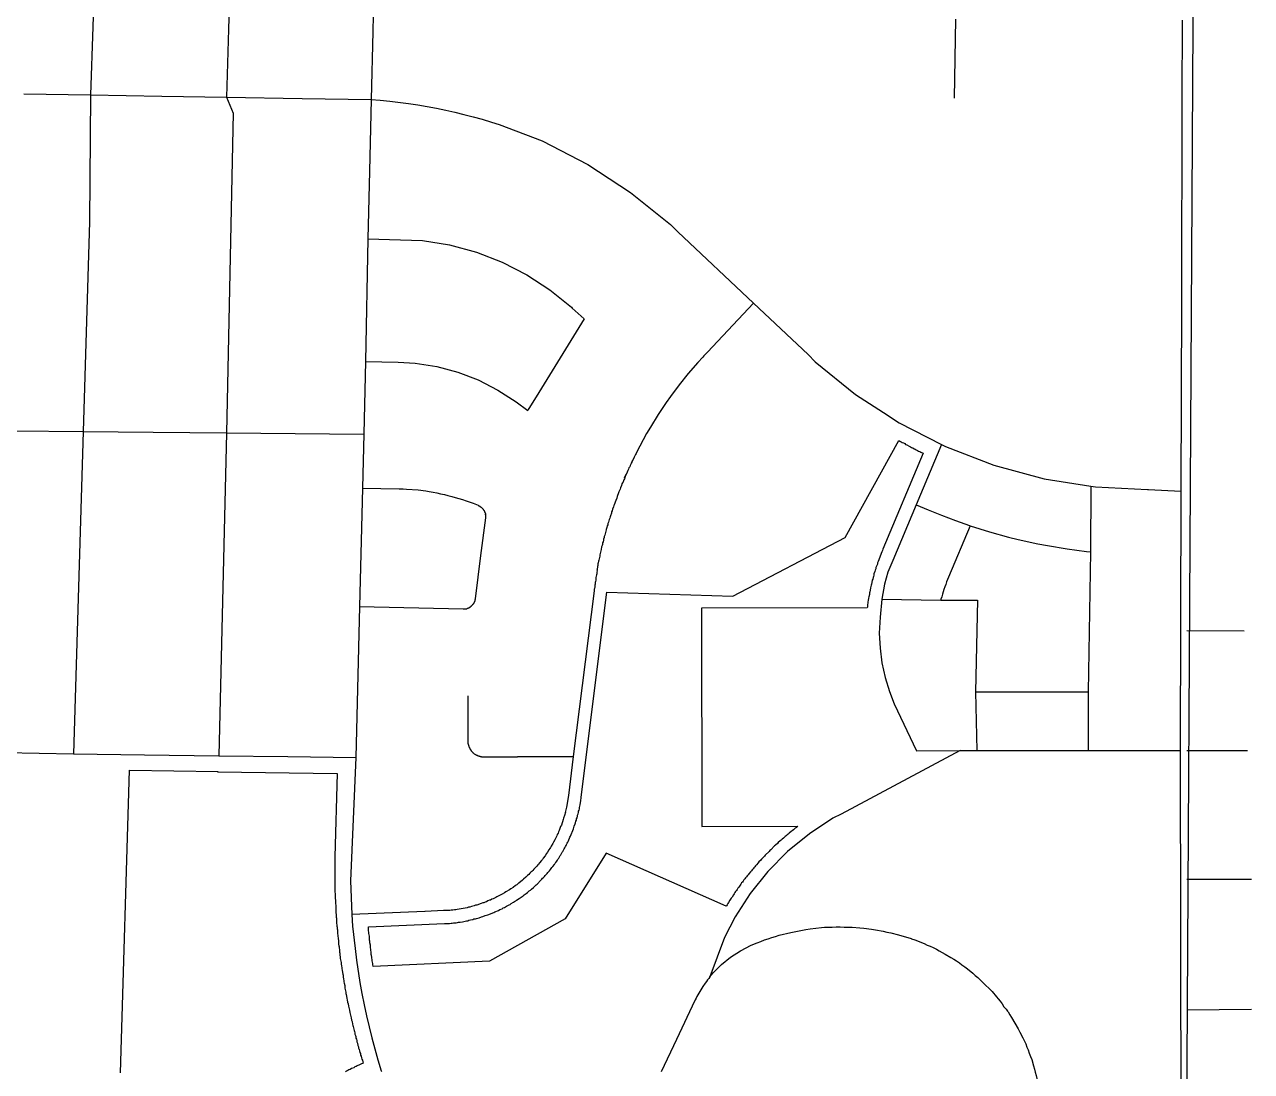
# Model space of a CAD drawing. Extents: x 1 to 394, y 101 to 384.
# Drawn here: x 372.89 to 393.91, y 146.33 to 164.25 of the extents above; entities that cross this region are included whole.
import ezdxf

# ---------------------------------------------------------------- set-up
doc = ezdxf.new("R2010")
doc.units = 0
doc.layers.get('0').update_dxf_attribs({"linetype": 'CONTINUOUS'})

msp = doc.modelspace()

# ---------------------------------------------------------------- linework, layer by layer
at = {"color": 1}
msp.add_lwpolyline([(393.878355, 333.013848), (392.55718, 105.022591)], dxfattribs=at)
at = {"color": 4}
for points in [[(374.152524, 167.304502), (374.054359, 164.210655)], [(376.477006, 167.292224), (376.378841, 164.17382)], [(378.858784, 164.40709), (378.850402, 164.132899)], [(374.054307, 164.210655), (374.017534, 163.048409)], [(376.378788, 164.17382), (376.346101, 163.007488), (377.643338, 162.987059)], [(388.836051, 164.345698), (388.811535, 162.991113)], [(392.719734, 164.329334), (392.715544, 162.970652), (392.707257, 159.533039)], [(378.850601, 164.132899), (378.821896, 162.970652)], [(372.875696, 163.064784), (374.017482, 163.048441), (375.237013, 163.02798)], [(374.017482, 163.048409), (373.997052, 160.871259), (373.890653, 157.282218)], [(375.237013, 163.027949), (376.346049, 163.007519)], [(376.346049, 163.007488), (376.460641, 162.733296), (376.346049, 157.261757)], [(377.643338, 162.987027), (378.821948, 162.970684)], [(378.821948, 162.970652), (378.793347, 161.738842)], [(378.821948, 162.970652), (378.981558, 162.954309), (379.145254, 162.942052), (379.464453, 162.901088), (379.624063, 162.876573), (379.943273, 162.819267), (380.102872, 162.78658), (380.258386, 162.753893), (380.413889, 162.71293), (380.573499, 162.671966), (380.729013, 162.631003), (380.884516, 162.581868), (381.015473, 162.540905)], [(381.015473, 162.540957), (381.756196, 162.258573), (382.53785, 161.85752), (383.27039, 161.378711), (383.953817, 160.826242), (384.076591, 160.703467), (385.37388, 159.483935)], [(378.793305, 161.738842), (378.76879, 160.580693)], [(378.768748, 160.580693), (378.727785, 158.481299)], [(378.768748, 160.580693), (379.329411, 160.568435), (379.70182, 160.552092), (380.168351, 160.478442), (380.626699, 160.355667), (381.068673, 160.183789), (381.490196, 159.966883), (381.887152, 159.709066), (382.255476, 159.410317), (382.267733, 159.398059), (382.472351, 159.213892)], [(385.37388, 159.483935), (384.58814, 158.644995)], [(385.37388, 159.483935), (386.311038, 158.599978), (386.433812, 158.477203), (387.125421, 157.916541), (387.600144, 157.60961)], [(392.707456, 159.533039), (392.695198, 156.263217)], [(382.472372, 159.213829), (381.69891, 157.953376)], [(384.58814, 158.644995), (384.522661, 158.579517), (384.506318, 158.559088), (384.42041, 158.465008), (384.256714, 158.276755), (384.101211, 158.08032), (383.95388, 157.883885), (383.88023, 157.78153), (383.810665, 157.675119), (383.741101, 157.572764), (383.610144, 157.359954), (383.544666, 157.249458), (383.483274, 157.143058), (383.368692, 156.922066)], [(378.727827, 158.481299), (378.699226, 157.241296)], [(378.727827, 158.481299), (379.284393, 158.472918), (379.579045, 158.456575), (379.947359, 158.399268), (380.311586, 158.301103), (380.659438, 158.16605), (380.995012, 157.994172), (381.30604, 157.789555), (381.31023, 157.789555), (381.506665, 157.646319)], [(381.69891, 157.953376), (381.506561, 157.646445)], [(387.600144, 157.60961), (387.87024, 157.429549), (388.594598, 157.061236)], [(372.707915, 157.294496), (373.890611, 157.282239)], [(373.890611, 157.282218), (373.726915, 151.765672)], [(373.890611, 157.282218), (375.089682, 157.26996)], [(375.089682, 157.26995), (376.346049, 157.261569)], [(376.346049, 157.261757), (376.215092, 151.732932)], [(376.346049, 157.261757), (377.520574, 157.2495)], [(377.520574, 157.249479), (378.699184, 157.241097)], [(378.699184, 157.241296), (378.674669, 156.316417)], [(388.594598, 157.061236), (388.160806, 156.029947)], [(388.594598, 157.061236), (388.664162, 157.028549), (389.49492, 156.705243), (390.354331, 156.476069), (391.152339, 156.349209)], [(383.368608, 156.922087), (383.364417, 156.909829), (383.35216, 156.8894), (383.339902, 156.864885), (383.331521, 156.844456), (383.311092, 156.803492), (383.298834, 156.783063), (383.282491, 156.7421), (383.294748, 156.770701), (383.262062, 156.701137), (383.25368, 156.680707), (383.241423, 156.660278), (383.233041, 156.639849), (383.22466, 156.615334), (383.208317, 156.586733), (383.167354, 156.492654), (383.195955, 156.554046), (383.183697, 156.533617), (383.175316, 156.513188), (383.163058, 156.47631), (383.150801, 156.455881), (383.134457, 156.406746), (383.130267, 156.406746), (383.121885, 156.386317), (383.113504, 156.361802), (383.097161, 156.320838), (383.08878, 156.296323), (383.080398, 156.275894), (383.068141, 156.251379), (383.06395, 156.23095), (383.039435, 156.169557), (383.031054, 156.145042), (383.01471, 156.104079), (383.002453, 156.071392), (382.998262, 156.059134), (382.989881, 156.030534), (382.9815, 156.018276), (382.977309, 155.993761), (382.960966, 155.952798), (382.952585, 155.928283), (382.944203, 155.907853), (382.940013, 155.883338), (382.923669, 155.842375), (382.919479, 155.821946), (382.911098, 155.797431), (382.902716, 155.777001), (382.898526, 155.752486), (382.890144, 155.732057), (382.881763, 155.707542), (382.877573, 155.687113), (382.869191, 155.666683), (382.865001, 155.642168), (382.85662, 155.621739), (382.852429, 155.605396), (382.852429, 155.601205), (382.840171, 155.55207), (382.83179, 155.531641), (382.8276, 155.511212), (382.819218, 155.486697), (382.815028, 155.466267), (382.806646, 155.441752), (382.802456, 155.421323), (382.798265, 155.396808), (382.789884, 155.376379), (382.785693, 155.351863), (382.781503, 155.331434), (382.773122, 155.311005), (382.76474, 155.26187), (382.748397, 155.196392), (382.744206, 155.171877), (382.740016, 155.151447), (382.735825, 155.126932), (382.731634, 155.106503), (382.723253, 155.081988), (382.719063, 155.061559), (382.714872, 155.037044), (382.710681, 155.016614), (382.706491, 154.992099), (382.7023, 154.97167), (382.693919, 154.922535), (382.689728, 154.906192)], [(378.674627, 156.316417), (378.625492, 154.286588)], [(378.674627, 156.316417), (379.304854, 156.30416), (379.370332, 156.299969), (379.431724, 156.295778), (379.628159, 156.283521), (379.759116, 156.267178), (379.820509, 156.25492), (379.885987, 156.246539), (379.951465, 156.234281), (380.012858, 156.217938), (380.078336, 156.20568), (380.139729, 156.189337), (380.205207, 156.172993), (380.2666, 156.15665), (380.327992, 156.136221), (380.389385, 156.119877), (380.450777, 156.095362), (380.573552, 156.054399), (380.655373, 156.021712), (380.659564, 156.017522), (380.663755, 156.017522), (380.667945, 156.013331), (380.672136, 156.013331), (380.676327, 156.00914), (380.680517, 156.00914), (380.680517, 156.00495), (380.684708, 156.00495), (380.688898, 156.000759), (380.693089, 156.000759), (380.69728, 155.996569), (380.70147, 155.996569), (380.705661, 155.992378), (380.705661, 155.988187), (380.709851, 155.988187), (380.718233, 155.979806), (380.722423, 155.979806), (380.722423, 155.975616), (380.738767, 155.959272), (380.738767, 155.955082), (380.742957, 155.955082), (380.742957, 155.950891), (380.751339, 155.94251), (380.751339, 155.938319), (380.75972, 155.929938), (380.75972, 155.921557), (380.76391, 155.921557), (380.76391, 155.917366), (380.768101, 155.913175), (380.768101, 155.904794), (380.772292, 155.900604), (380.772292, 155.896413), (380.776482, 155.892222), (380.776482, 155.883841), (380.780673, 155.87965), (380.780673, 155.863307)], [(391.152339, 156.349156), (391.148149, 155.223746)], [(391.152339, 156.349156), (391.234161, 156.336899), (392.126301, 156.29185), (392.142645, 156.29185), (392.695114, 156.263249)], [(392.695177, 156.263217), (392.686796, 151.822968)], [(388.160806, 156.029947), (387.76384, 155.076425), (387.673846, 154.875893), (387.620626, 154.66718), (387.571491, 154.413449)], [(388.160806, 156.029947), (388.365424, 155.944039), (388.598684, 155.84996), (388.836051, 155.759967), (389.073407, 155.674059), (389.08975, 155.669868)], [(380.778117, 155.866251), (380.778117, 155.86206), (380.782307, 155.85787), (380.782307, 155.804649), (380.700485, 155.158048)], [(389.089771, 155.669816), (388.717372, 154.789954), (388.696943, 154.748991), (388.6806, 154.708028), (388.668342, 154.667065), (388.651999, 154.626101), (388.635655, 154.581052), (388.61114, 154.499231), (388.598883, 154.454181), (388.586625, 154.413218), (388.582435, 154.396875)], [(389.089771, 155.669816), (389.253467, 155.616595), (389.417163, 155.56746), (389.744555, 155.477467), (389.908251, 155.436503), (390.243835, 155.362853), (390.411617, 155.330167), (390.747201, 155.27286), (391.082775, 155.231897), (391.148254, 155.223515)], [(380.70036, 155.158268), (380.60628, 154.421641), (380.60628, 154.409384), (380.60209, 154.405193), (380.60209, 154.38885), (380.597899, 154.38885), (380.597899, 154.376592), (380.593709, 154.372402), (380.593709, 154.368211), (380.589518, 154.36402), (380.589518, 154.355639), (380.585327, 154.355639), (380.585327, 154.351449), (380.581137, 154.347258), (380.581137, 154.343067), (380.576946, 154.343067), (380.576946, 154.334686), (380.568565, 154.326305), (380.568565, 154.322114), (380.564374, 154.322114), (380.560184, 154.317924), (380.560184, 154.313733), (380.555993, 154.313733), (380.555993, 154.309542), (380.53965, 154.293199), (380.535459, 154.293199), (380.535459, 154.289008), (380.531268, 154.289008), (380.527078, 154.284818), (380.527078, 154.280627)], [(391.148254, 155.223746), (391.10729, 152.825604)], [(382.69745, 154.904536), (382.69745, 154.900346), (382.693259, 154.875831), (382.689068, 154.84723), (382.684878, 154.830886), (382.680687, 154.806371), (382.676496, 154.785942), (382.676496, 154.761427), (382.672306, 154.740998), (382.668115, 154.716482), (382.663925, 154.696053), (382.659734, 154.671538), (382.655543, 154.651109), (382.655543, 154.626594), (382.651353, 154.597993), (382.647162, 154.581649), (382.647162, 154.557134), (382.287031, 151.717008)], [(387.571501, 154.413449), (387.542795, 154.102432), (387.530538, 153.832336), (387.542795, 153.574509), (387.571501, 153.320777), (387.632894, 153.071142), (387.702458, 152.82969), (387.78428, 152.620987), (388.164871, 151.818871)], [(387.571501, 154.413449), (388.582319, 154.397105)], [(388.582319, 154.397084), (389.212546, 154.397084)], [(389.212546, 154.397084), (389.179859, 152.825604)], [(378.625513, 154.286588), (378.564121, 151.700193)], [(378.625513, 154.286588), (380.401621, 154.245625), (380.442584, 154.245625), (380.446775, 154.249816), (380.463119, 154.249816), (380.463119, 154.254006), (380.4715, 154.254006), (380.47569, 154.258197), (380.484072, 154.258197), (380.488262, 154.262387), (380.492453, 154.262387), (380.496643, 154.266578), (380.500834, 154.266578), (380.505025, 154.270769), (380.509215, 154.270769), (380.517597, 154.27915), (380.521787, 154.27915), (380.525978, 154.283341), (380.530168, 154.283341)], [(392.801577, 153.877343), (393.779666, 153.873153)], [(389.179807, 152.825604), (391.107332, 152.825604)], [(389.179807, 152.825604), (389.200236, 151.822968)], [(391.107332, 152.825604), (391.107332, 151.822968)], [(380.483464, 152.760125), (380.483464, 151.941646), (380.487655, 151.937455), (380.487655, 151.925198), (380.491845, 151.916817), (380.491845, 151.904559), (380.496036, 151.900368), (380.496036, 151.896178), (380.500226, 151.891987), (380.500226, 151.883606), (380.504417, 151.879415), (380.504417, 151.875225), (380.508608, 151.871034), (380.508608, 151.866844), (380.512798, 151.862653), (380.512798, 151.858462), (380.516989, 151.854272), (380.516989, 151.850081), (380.521179, 151.84589), (380.521179, 151.8417), (380.529561, 151.833319), (380.529561, 151.829128), (380.537942, 151.820747), (380.537942, 151.816556), (380.558371, 151.796127), (380.558371, 151.791936), (380.562562, 151.787746), (380.566752, 151.787746), (380.587182, 151.767316), (380.591372, 151.767316), (380.599754, 151.758935)], [(372.548305, 151.786132), (373.726915, 151.765703)], [(388.917893, 151.822968), (386.875786, 150.730296), (386.736647, 150.660732), (386.335595, 150.394733), (385.959089, 150.091888), (385.619418, 149.752217), (385.32068, 149.375722), (385.058767, 148.97467), (384.878696, 148.618625), (384.629061, 147.947477)], [(388.164892, 151.818871), (388.917893, 151.823062)], [(388.917893, 151.822968), (389.200267, 151.822968)], [(389.200267, 151.822968), (389.376242, 151.822968)], [(389.376242, 151.822968), (391.107332, 151.822968)], [(391.107332, 151.822968), (392.686995, 151.822968)], [(392.686995, 151.822968), (392.695376, 145.434732), (392.695376, 145.21374)], [(392.797491, 151.822968), (393.836952, 151.822968)], [(373.726915, 151.765672), (374.942361, 151.749328)], [(374.942361, 151.749297), (376.215092, 151.732953)], [(376.215092, 151.732932), (377.397799, 151.716589)], [(377.397799, 151.716558), (378.564131, 151.700214)], [(378.564131, 151.700193), (378.470052, 149.592607), (378.494567, 149.011484)], [(382.288215, 151.716558), (382.206393, 151.049506), (382.173706, 150.853071), (382.165325, 150.828556), (382.161135, 150.804041), (382.156944, 150.783612), (382.148563, 150.759096), (382.152753, 150.767478), (382.13641, 150.710171), (382.120067, 150.661036), (382.115876, 150.640607), (382.083189, 150.542442), (382.070932, 150.522012), (382.058674, 150.489326), (382.046417, 150.452448), (382.034159, 150.427933), (382.025778, 150.407504), (382.01352, 150.382989), (382.005139, 150.36256), (381.992881, 150.338044), (381.980624, 150.317615), (381.972243, 150.2931), (381.947728, 150.252137), (381.93547, 150.227622), (381.910955, 150.186658), (381.898697, 150.162143), (381.88644, 150.141714), (381.870096, 150.121285), (381.845581, 150.080322), (381.829238, 150.059892), (381.804723, 150.018929), (381.772036, 149.977966), (381.759779, 149.957537), (381.743435, 149.941193), (381.710748, 149.90023), (381.690319, 149.875715), (381.681938, 149.863457), (381.665594, 149.843028), (381.645165, 149.826685), (381.628822, 149.806255), (381.612478, 149.789912), (381.596135, 149.769483), (381.579792, 149.753139), (381.559362, 149.736796), (381.543019, 149.720453), (381.526676, 149.700023), (381.50216, 149.679594), (381.473455, 149.650993), (381.432492, 149.618306), (381.416148, 149.601963), (381.354756, 149.552828), (381.350565, 149.548637), (381.317878, 149.524122), (381.297449, 149.511865), (381.256486, 149.479178), (381.215522, 149.454663), (381.195093, 149.438319), (381.133701, 149.401442), (381.109186, 149.385099), (381.068222, 149.360584), (381.047793, 149.352202), (381.023278, 149.339945), (381.002849, 149.327687), (380.978334, 149.31543), (380.957904, 149.303172), (380.937475, 149.294791), (380.91296, 149.282533), (380.892531, 149.274152), (380.868016, 149.261895), (380.851672, 149.257704), (380.823071, 149.245446), (380.798556, 149.233189), (380.778127, 149.224808), (380.753612, 149.216426), (380.737269, 149.212236), (380.708563, 149.199978), (380.634913, 149.175463), (380.610398, 149.171273), (380.589968, 149.162891), (380.565453, 149.15451), (380.540938, 149.150319), (380.516423, 149.141938), (380.491908, 149.137748), (380.467393, 149.129366), (380.295504, 149.100765), (380.275075, 149.096575), (380.25056, 149.092384), (380.221959, 149.088194), (380.197444, 149.088194), (380.172929, 149.084003), (380.148414, 149.084003), (380.123899, 149.079812), (380.066592, 149.079812), (379.747393, 149.063469)], [(380.598056, 151.761575), (380.602247, 151.761575), (380.610628, 151.753194), (380.614819, 151.753194), (380.619009, 151.749003), (380.6232, 151.749003), (380.627391, 151.744813), (380.631581, 151.744813), (380.635772, 151.740622), (380.639962, 151.740622), (380.644153, 151.736432), (380.648344, 151.736432), (380.652534, 151.732241), (380.660916, 151.732241), (380.665106, 151.72805), (380.673487, 151.72805), (380.677678, 151.72386), (380.689936, 151.72386), (380.694126, 151.719669), (380.71047, 151.719669), (380.71466, 151.715479), (381.332608, 151.715479)], [(381.330586, 151.716558), (382.288215, 151.716558)], [(392.801577, 149.62125), (393.906527, 149.61706)], [(379.746838, 149.064684), (378.494556, 149.011463)], [(378.494556, 149.011484), (378.506814, 148.815049), (378.547777, 148.430372), (378.572292, 148.233937), (378.629599, 147.849249), (378.666476, 147.660996), (378.703249, 147.468657), (378.744212, 147.280404), (378.789261, 147.088066), (378.83431, 146.899813), (378.887531, 146.71156), (378.940752, 146.527403), (378.998059, 146.33915), (379.002249, 146.326893)], [(384.629061, 147.947466), (384.682282, 148.012945), (384.825517, 148.15618), (384.981031, 148.28304), (385.152909, 148.393536), (385.332979, 148.487616), (385.43523, 148.528579), (385.500709, 148.553094), (385.562101, 148.577609), (385.62758, 148.598038), (385.688972, 148.618468), (385.754451, 148.638897), (385.815843, 148.659326), (386.012278, 148.708461), (386.274192, 148.757596), (386.343756, 148.765977), (386.540191, 148.790492), (386.589326, 148.794683)], [(386.589326, 148.794589), (386.65889, 148.794589), (386.724368, 148.798779), (386.793933, 148.80297), (386.859411, 148.80297), (386.928975, 148.798779), (386.994453, 148.798779), (387.064018, 148.794589), (387.194974, 148.786207), (387.264539, 148.777826), (387.395495, 148.761483), (387.465059, 148.753102), (387.596016, 148.728586), (387.661495, 148.712243), (387.726973, 148.699986), (387.85793, 148.667299), (387.874273, 148.658917)], [(387.874336, 148.659546), (387.976587, 148.630945), (388.074752, 148.602344), (388.083133, 148.598154), (388.14044, 148.577724), (388.30005, 148.516332), (388.353271, 148.491817), (388.402406, 148.471387), (388.455627, 148.446872), (388.508847, 148.418271), (388.557982, 148.393756), (388.607117, 148.365155), (388.660338, 148.336554), (388.758503, 148.279248), (388.807638, 148.246561), (388.852687, 148.21796), (388.901822, 148.185273), (388.946871, 148.152586), (388.996006, 148.115709), (389.041055, 148.083022), (389.131049, 148.009372), (389.172012, 147.972495), (389.217061, 147.935617), (389.258024, 147.894654), (389.298988, 147.857777), (389.462684, 147.694081), (389.536334, 147.604087), (389.564935, 147.571401)], [(384.629061, 147.947466), (384.608632, 147.918865), (384.584117, 147.89435), (384.567773, 147.865749), (384.547344, 147.841234), (384.506381, 147.783928), (384.473694, 147.726621), (384.453265, 147.69802), (384.40413, 147.612112), (384.391872, 147.579426), (384.375529, 147.550825), (384.371338, 147.542443), (384.056225, 146.871285)], [(389.564495, 147.570961), (389.601372, 147.529997), (389.634059, 147.484948), (389.666746, 147.435813), (389.703518, 147.390764), (389.723947, 147.358077)], [(389.724094, 147.358161), (389.736352, 147.345904), (389.765057, 147.296769), (389.797744, 147.25172), (389.912326, 147.055284), (389.940927, 147.002064), (389.990062, 146.903899), (390.039197, 146.797499), (390.059626, 146.744278), (390.080055, 146.695143), (390.100485, 146.641922), (390.120914, 146.584616), (390.141343, 146.531395), (390.17403, 146.424985), (390.190373, 146.367678), (390.202631, 146.314457), (390.218974, 146.25715), (390.231232, 146.20393), (390.243489, 146.146623), (390.243489, 146.138242)], [(392.801577, 147.382718), (393.906527, 147.391099)], [(384.056131, 146.871159), (383.794217, 146.31869)]]:
    msp.add_lwpolyline(points, dxfattribs=at)
at = {"color": 3}
for points in [[(387.591962, 155.268764), (387.583581, 155.248334), (387.575199, 155.223819), (387.509721, 155.060123), (387.50134, 155.035608), (387.497149, 155.015179), (387.472634, 154.953787), (387.468443, 154.933357), (387.460062, 154.908842), (387.455872, 154.888413), (387.439528, 154.84745), (387.435338, 154.822935), (387.431147, 154.802505), (387.422766, 154.782076), (387.418575, 154.757561), (387.410194, 154.737132), (387.401813, 154.696168), (387.397622, 154.671653), (387.389241, 154.651224), (387.38505, 154.630795), (387.38086, 154.60628), (387.372478, 154.565317), (387.368288, 154.540801), (387.364097, 154.520372), (387.359906, 154.495857), (387.351525, 154.454894), (387.347335, 154.430379), (387.338953, 154.389415), (387.334763, 154.3649), (387.334763, 154.344471), (387.330572, 154.319956), (387.326382, 154.299527), (387.326382, 154.275012), (387.322191, 154.262754), (384.486161, 154.258564), (384.490352, 150.522201), (386.135493, 150.526392), (386.110978, 150.501877), (386.090548, 150.489619), (386.074205, 150.477361), (386.057862, 150.461018), (386.037432, 150.44876), (386.021089, 150.432417), (385.988402, 150.407902), (385.967973, 150.391559), (385.951629, 150.379301), (385.935286, 150.362958), (385.918943, 150.3507), (385.902599, 150.334357), (385.886256, 150.322099), (385.865827, 150.305756), (385.849483, 150.289412), (385.83314, 150.277155), (385.800453, 150.244468), (385.78411, 150.23221), (385.751423, 150.199524), (385.735079, 150.187266), (385.669601, 150.121788), (385.653258, 150.10953), (385.641, 150.093187), (385.575522, 150.027708), (385.563264, 150.011365), (385.514129, 149.96223), (385.501872, 149.945887), (385.469185, 149.9132), (385.456927, 149.896857), (385.424241, 149.86417), (385.411983, 149.847826), (385.39564, 149.831483), (385.383382, 149.81514), (385.367039, 149.798796), (385.350695, 149.778367), (385.338438, 149.762023), (385.322094, 149.74568), (385.297579, 149.712993), (385.281236, 149.692564), (385.268978, 149.676221), (385.252635, 149.659877), (385.240377, 149.639448), (385.22812, 149.623105), (385.211776, 149.606761), (385.199519, 149.586332), (385.187261, 149.569989), (385.170918, 149.553645), (385.15866, 149.533216), (385.134145, 149.500529), (385.121888, 149.4801), (385.105544, 149.463756), (385.093287, 149.443327), (385.081029, 149.426984), (385.068772, 149.406555), (385.056514, 149.390211), (385.044257, 149.369782), (385.031999, 149.353439), (385.007484, 149.312475), (384.995226, 149.296132), (384.982969, 149.275703), (384.970711, 149.259359), (384.946196, 149.218396), (384.933939, 149.202053), (384.925557, 149.181623), (384.9133, 149.161194), (384.909109, 149.157003), (382.850637, 150.065518), (382.150836, 148.940108), (380.853548, 148.21575), (378.856458, 148.125756), (378.856458, 148.129947), (378.852267, 148.154462), (378.852267, 148.174891), (378.848077, 148.199406), (378.843886, 148.219835), (378.839695, 148.24435), (378.835505, 148.26478), (378.835505, 148.285209), (378.831314, 148.309724), (378.827123, 148.330153), (378.827123, 148.354668), (378.822933, 148.375098), (378.818742, 148.399613), (378.818742, 148.420042), (378.814552, 148.444557), (378.810361, 148.464986), (378.810361, 148.489501), (378.80198, 148.530465), (378.80198, 148.55498), (378.797789, 148.575409), (378.797789, 148.599924), (378.793599, 148.620353), (378.793599, 148.644868), (378.789408, 148.665298), (378.785217, 148.689813), (378.785217, 148.710242), (378.781027, 148.734757), (378.781027, 148.755186), (378.776836, 148.779701), (378.776836, 148.800131), (380.082307, 148.857437), (380.102736, 148.857437), (380.123165, 148.861628), (380.168214, 148.861628), (380.19273, 148.865819), (380.213159, 148.865819), (380.237674, 148.870009), (380.258103, 148.8742), (380.278532, 148.8742), (380.303048, 148.87839), (380.323477, 148.882581), (380.347992, 148.882581), (380.388955, 148.890962), (380.41347, 148.895153), (380.433899, 148.899344), (380.458415, 148.903534), (380.478844, 148.907725), (380.499273, 148.916106), (380.523788, 148.920297), (380.564751, 148.928678), (380.585181, 148.937059), (380.609696, 148.94125), (380.630125, 148.94544), (380.650554, 148.953822), (380.675069, 148.958012), (380.716033, 148.974356), (380.736462, 148.978546), (380.777425, 148.99489), (380.80194, 149.003271), (380.822369, 149.007461), (380.92462, 149.048425), (380.94505, 149.060682), (381.006442, 149.085197), (381.026871, 149.097455), (381.067835, 149.113798), (381.088264, 149.126056), (381.108693, 149.134437), (381.125037, 149.146695), (381.145466, 149.155076), (381.186429, 149.179591), (381.206858, 149.187972), (381.223202, 149.20023), (381.264165, 149.224745), (381.280508, 149.237002), (381.300938, 149.24926), (381.317281, 149.261517), (381.358244, 149.286033), (381.374588, 149.29829), (381.395017, 149.310548), (381.427704, 149.335063), (381.448133, 149.351406), (381.48082, 149.375921), (381.501249, 149.392265), (381.533936, 149.41678), (381.554365, 149.433123), (381.570708, 149.445381), (381.603395, 149.478067), (381.619739, 149.490325), (381.652425, 149.523012), (381.668769, 149.535269), (381.734247, 149.600748), (381.746505, 149.617091), (381.762848, 149.633434), (381.779192, 149.645692), (381.795535, 149.666121), (381.807792, 149.682465), (381.840479, 149.715151), (381.852737, 149.731495), (381.86908, 149.747838), (381.881338, 149.764182), (381.897681, 149.784611), (381.922196, 149.817298), (381.93854, 149.837727), (381.963055, 149.870414), (381.975312, 149.890843), (381.98757, 149.907186), (382.003913, 149.927616), (382.016171, 149.943959), (382.028428, 149.964388), (382.040686, 149.980732), (382.065201, 150.021695), (382.073582, 150.038038), (382.098097, 150.079002), (382.110355, 150.095345), (382.122612, 150.115774), (382.130994, 150.136203), (382.143251, 150.156633), (382.151632, 150.177062), (382.16389, 150.193405), (382.172271, 150.213835), (382.184529, 150.234264), (382.19291, 150.254693), (382.205168, 150.275122), (382.229683, 150.336515), (382.24194, 150.356944), (382.291075, 150.479719), (382.299456, 150.504234), (382.303647, 150.524663), (382.31999, 150.565626), (382.324181, 150.586055), (382.332562, 150.610571), (382.340943, 150.631), (382.345134, 150.651429), (382.353515, 150.671858), (382.357706, 150.696373), (382.361897, 150.716803), (382.370278, 150.737232), (382.374468, 150.757661), (382.378659, 150.782176), (382.38704, 150.802605), (382.391231, 150.823035), (382.395421, 150.84755), (382.399612, 150.867979), (382.403803, 150.892494), (382.412184, 150.933457), (382.416375, 150.957973), (382.416375, 150.978402), (382.420565, 151.002917), (382.424756, 151.023346), (382.862644, 154.530534), (385.023429, 154.465056), (386.946859, 155.471788), (387.863556, 157.129208), (387.883985, 157.11695), (387.904414, 157.108569), (387.924843, 157.096312), (387.945272, 157.08793), (387.965702, 157.075673), (387.982045, 157.063415), (388.002474, 157.055034), (388.043438, 157.030519), (388.063867, 157.022138), (388.084296, 157.00988), (388.104725, 157.001499), (388.125155, 156.989241), (388.145584, 156.98086), (388.161927, 156.968603), (388.182357, 156.960221), (388.202786, 156.947964), (388.223215, 156.939583), (388.243644, 156.927325), (388.284608, 156.910982), (387.588903, 155.269926)], [(374.531052, 146.304389), (374.682469, 151.485361), (376.204836, 151.460846)], [(376.190535, 151.458741), (378.240836, 151.43014), (378.203958, 150.001894), (378.203958, 149.887302), (378.199768, 149.866873), (378.199768, 149.596777), (378.203958, 149.576348), (378.203958, 149.396277), (378.208149, 149.375848), (378.208149, 149.285854), (378.212339, 149.261339), (378.212339, 149.195861), (378.21653, 149.171346), (378.21653, 149.105868), (378.220721, 149.085438), (378.220721, 149.040389), (378.224911, 149.015874), (378.224911, 148.970825), (378.229102, 148.950396), (378.229102, 148.925881), (378.233292, 148.905451), (378.233292, 148.860402), (378.237483, 148.839973), (378.237483, 148.815458), (378.241674, 148.795029), (378.241674, 148.770514), (378.245864, 148.750084), (378.245864, 148.725569), (378.250055, 148.70514), (378.250055, 148.680625), (378.254245, 148.660196), (378.254245, 148.639766), (378.258436, 148.615251), (378.258436, 148.594822), (378.262627, 148.570307), (378.262627, 148.549878), (378.266817, 148.525363), (378.266817, 148.504933), (378.271008, 148.480418), (378.275199, 148.459989), (378.275199, 148.43956), (378.279389, 148.415045), (378.279389, 148.394615), (378.28358, 148.3701), (378.28777, 148.349671), (378.28777, 148.325156), (378.296152, 148.284193), (378.296152, 148.259678), (378.300342, 148.239248), (378.304533, 148.214733), (378.308723, 148.194304), (378.308723, 148.169789), (378.317105, 148.128826), (378.321295, 148.104311), (378.321295, 148.083881), (378.325486, 148.059366), (378.333867, 148.018403), (378.338058, 147.993888), (378.342248, 147.973459), (378.342248, 147.948944), (378.35063, 147.90798), (378.35482, 147.883465), (378.359011, 147.863036), (378.363201, 147.838521), (378.371583, 147.797558), (378.371583, 147.773042), (378.375773, 147.752613), (378.379964, 147.728098), (378.388345, 147.687135), (378.392536, 147.66262), (378.396726, 147.642191), (378.400917, 147.617675), (378.409298, 147.576712), (378.413489, 147.552197), (378.42187, 147.511234), (378.430251, 147.486719), (378.438633, 147.445755), (378.442823, 147.42124), (378.447014, 147.400811), (378.451204, 147.376296), (378.459586, 147.335333), (378.463776, 147.310818), (378.472157, 147.290388), (378.476348, 147.269959), (378.480539, 147.245444), (378.48892, 147.204481), (378.497301, 147.179966), (378.505682, 147.139002), (378.509873, 147.114487), (378.514064, 147.094058), (378.522445, 147.073629), (378.526635, 147.049114), (378.530826, 147.028685), (378.539207, 147.008255), (378.543398, 146.987826), (378.547589, 146.963311), (378.55597, 146.942882), (378.56016, 146.922452), (378.564351, 146.897937), (378.572732, 146.877508), (378.576923, 146.857079), (378.581113, 146.832564), (378.589495, 146.812135), (378.597876, 146.771171), (378.606257, 146.746656), (378.610448, 146.726227), (378.614638, 146.722036), (378.618829, 146.701607), (378.62721, 146.677092), (378.631401, 146.652577), (378.639782, 146.632148), (378.643973, 146.607633), (378.652354, 146.587203), (378.660735, 146.562688), (378.664926, 146.538173), (378.673307, 146.517744), (378.681688, 146.493229), (378.685879, 146.468714), (378.644916, 146.45237), (378.624486, 146.440113), (378.583523, 146.423769), (378.56718, 146.411512), (378.54675, 146.403131), (378.526321, 146.390873), (378.485358, 146.37453), (378.464929, 146.362272), (378.444499, 146.353891), (378.42407, 146.341633), (378.403641, 146.333252), (378.387298, 146.320994)]]:
    msp.add_lwpolyline(points, dxfattribs=at)

doc.saveas('drawing.dxf')
